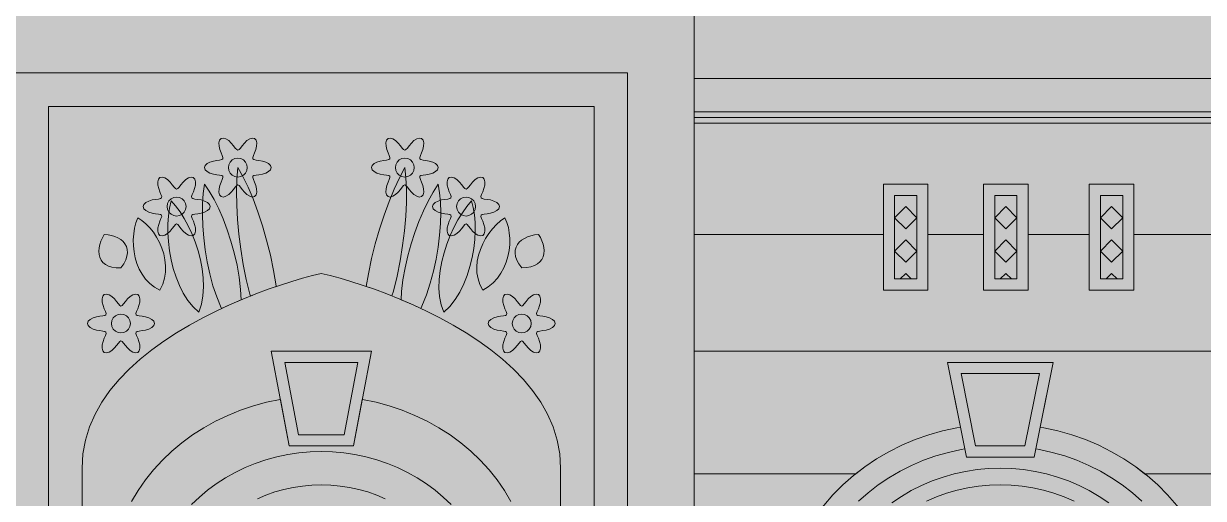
# Model space of a CAD drawing. Extents: x -18 to 1006, y -14 to 799.
# Drawn here: x 593.5 to 805.5, y 151.6 to 236.9 of the extents above; entities that cross this region are included whole.
import ezdxf

# ---------------------------------------------------------------- set-up
doc = ezdxf.new("R2010")
doc.units = 0
for name, color, linetype, lineweight, true_color in [('00_WHITE_BACKGROUND', 7, 'Continuous', 18, 0xffffff), ('01_STRUCTURE', 7, 'Continuous', 18, 0x000000), ('02_CORNICES', 7, 'Continuous', 18, 0x000000), ('03_FRAMES_DOORS', 7, 'Continuous', 18, 0x000000), ('04_GLAZING_SHUTTERS', 7, 'Continuous', 18, 0x000000), ('05_STONE_JOINTS', 7, 'Continuous', 18, 0x000000), ('06_ORNAMENT', 7, 'Continuous', 18, 0x000000)]:
    doc.layers.add(name, color=color, linetype=linetype, lineweight=lineweight, true_color=true_color)

msp = doc.modelspace()

# ---------------------------------------------------------------- linework, layer by layer
at = {"layer": '00_WHITE_BACKGROUND', "color": 7, "lineweight": 18, "true_color": 0xffffff}
msp.add_solid([(-18, -14), (1006, -14), (-18, 799), (1006, 799)], dxfattribs=at)
at = {"layer": '01_STRUCTURE', "color": 7, "lineweight": 18, "true_color": 0x000000}
for points in [[(580, 242), (580, 24), (714, 24), (714, 242)], [(748, 189), (748, 208), (756, 208), (756, 189)], [(774, 189), (766, 189), (766, 208), (774, 208)], [(793, 208), (793, 189), (785, 189), (785, 208)], [(656, 178), (652.76, 161), (641.24, 161), (638, 178)]]:
    msp.add_lwpolyline(points, close=True, dxfattribs=at)
for points in [[(931, 219), (714, 219), (714, 48)], [(737.26587, 150.28943), (738.92641, 152.1914), (740.71573, 153.98721), (742.62617, 155.66918), (744.64954, 157.23009), (746.77719, 158.66326), (749, 159.96256), (751.30845, 161.12242), (753.69266, 162.13787), (756.14242, 163.00457), (758.64724, 163.71881), (761.19639, 164.27753), (761.83825, 164.37714), (759.5, 176), (778.5, 176), (776.16175, 164.37714), (776.80361, 164.27753), (779.35276, 163.71881), (781.85758, 163.00457), (784.30734, 162.13787), (786.69155, 161.12242), (789, 159.96256), (791.22281, 158.66326), (793.35046, 157.23009), (795.37383, 155.66918), (797.28427, 153.98721), (799.07359, 152.1914), (800.73413, 150.28943)]]:
    msp.add_lwpolyline(points, dxfattribs=at)
at = {"layer": '02_CORNICES', "color": 7, "lineweight": 18, "true_color": 0x000000}
for points in [[(935, 221), (941, 229), (942, 243), (698, 243), (698, 242), (714, 242), (714, 221)], [(940, 220), (940, 227), (714, 227), (714, 220)], [(640.41718, 176), (642.89482, 163), (651.10518, 163), (653.58282, 176)], [(759.5, 176), (778.5, 176), (775.08, 159), (762.92, 159)], [(761.94242, 174), (764.55772, 161), (773.44228, 161), (776.05758, 174)]]:
    msp.add_lwpolyline(points, close=True, dxfattribs=at)
at = {"layer": '03_FRAMES_DOORS', "color": 7, "lineweight": 18, "true_color": 0x000000}
for points in [[(592, 228), (592, 26), (702, 26), (702, 228)], [(598, 222), (598, 26), (696, 26), (696, 222)]]:
    msp.add_lwpolyline(points, close=True, dxfattribs=at)
for points in [[(690, 27), (690, 157), (689.84236, 159.57406), (689.38387, 162.04664), (688.64617, 164.41836), (687.65093, 166.68981), (686.41978, 168.86162), (684.97438, 170.93438), (683.33637, 172.9087), (681.52741, 174.78519), (679.56914, 176.56445), (677.48322, 178.24711), (675.29129, 179.83375), (673.015, 181.325), (670.676, 182.72146), (668.29595, 184.02373), (665.89648, 185.23242), (663.49926, 186.34815), (661.12592, 187.37151), (658.79813, 188.30313), (656.53751, 189.14359), (654.36574, 189.89352), (652.30445, 190.55352), (650.3753, 191.12419), (648.59993, 191.60615), (647, 192), (645.40007, 191.60615), (643.6247, 191.12419), (641.69555, 190.55352), (639.63426, 189.89352), (637.46249, 189.14359), (635.20187, 188.30313), (632.87408, 187.37151), (630.50074, 186.34815), (628.10352, 185.23242), (625.70405, 184.02373), (623.324, 182.72146), (620.985, 181.325), (618.70871, 179.83375), (616.51678, 178.24711), (614.43086, 176.56445), (612.47259, 174.78519), (610.66363, 172.9087), (609.02562, 170.93438), (607.58022, 168.86162), (606.34907, 166.68981), (605.35383, 164.41836), (604.61613, 162.04664), (604.15764, 159.57406), (604, 157), (604, 27)], [(681.08116, 151.03782), (679.90897, 153), (678.59585, 154.88939), (677.14743, 156.69789), (675.56991, 158.41776), (673.87006, 160.04163), (672.05514, 161.56255), (670.13293, 162.97401), (668.11167, 164.26997), (666, 165.44486), (663.80697, 166.49367), (661.54197, 167.4119), (659.2147, 168.19562), (656.83512, 168.84148), (654.41343, 169.3467), (654.3525, 169.3557), (652.76, 161), (641.24, 161), (639.6475, 169.3557), (639.58657, 169.3467), (637.16488, 168.84148), (634.7853, 168.19562), (632.45803, 167.4119), (630.19303, 166.49367), (628, 165.44486), (625.88833, 164.26997), (623.86707, 162.97401), (621.94486, 161.56255), (620.12994, 160.04163), (618.43009, 158.41776), (616.85257, 156.69789), (615.40415, 154.88939), (614.09103, 153), (612.91884, 151.03782)], [(800.73413, 150.28943), (799.07359, 152.1914), (797.28427, 153.98721), (795.37383, 155.66918), (793.35046, 157.23009), (791.22281, 158.66326), (789, 159.96256), (786.69155, 161.12242), (784.30734, 162.13787), (781.85758, 163.00457), (779.35276, 163.71881), (776.80361, 164.27753), (776.16175, 164.37714), (775.08, 159), (762.92, 159), (761.83825, 164.37714), (761.19639, 164.27753), (758.64724, 163.71881), (756.14242, 163.00457), (753.69266, 162.13787), (751.30845, 161.12242), (749, 159.96256), (746.77719, 158.66326), (744.64954, 157.23009), (742.62617, 155.66918), (740.71573, 153.98721), (738.92641, 152.1914), (737.26587, 150.28943)], [(623.69297, 150.46168), (625.07969, 151.79899), (626.56028, 153.05151), (628.1284, 154.21389), (629.77732, 155.28115), (631.5, 156.24871), (633.28905, 157.11244), (635.13681, 157.86863), (637.03538, 158.51404), (638.97661, 159.04592), (640.9522, 159.46199), (642.95369, 159.76046), (644.9725, 159.94005), (647, 160), (649.0275, 159.94005), (651.04631, 159.76046), (653.0478, 159.46199), (655.02339, 159.04592), (656.96462, 158.51404), (658.86319, 157.86863), (660.71095, 157.11244), (662.5, 156.24871), (664.22268, 155.28115), (665.8716, 154.21389), (667.43972, 153.05151), (668.92031, 151.79899), (670.30703, 150.46168)], [(794.45584, 151.08849), (792.73645, 152.60226), (790.91541, 154.00708), (789.00053, 155.29693), (787, 156.4663), (784.92239, 157.51017), (782.7766, 158.42408), (780.57182, 159.20412), (778.31749, 159.84693), (776.02325, 160.34977), (775.37188, 160.45086), (775.08, 159), (762.92, 159), (762.62812, 160.45086), (761.97675, 160.34977), (759.68251, 159.84693), (757.42818, 159.20412), (755.2234, 158.42408), (753.07761, 157.51017), (751, 156.4663), (748.99947, 155.29693), (747.08459, 154.00708), (745.26355, 152.60226), (743.54416, 151.08849)], [(749.51963, 150.78407), (751.22175, 151.93061), (753, 152.97004), (754.84676, 153.89793), (756.75413, 154.7103), (758.71394, 155.40366), (760.71779, 155.97505), (762.75711, 156.42202), (764.82316, 156.74266), (766.9071, 156.9356), (769, 157), (771.0929, 156.9356), (773.17684, 156.74266), (775.24289, 156.42202), (777.28221, 155.97505), (779.28606, 155.40366), (781.24587, 154.7103), (783.15324, 153.89793), (785, 152.97004), (786.77825, 151.93061), (788.48037, 150.78407)], [(635.50049, 151.52495), (637.05023, 152.17311), (638.64257, 152.72632), (640.2707, 153.18222), (641.92765, 153.53885), (643.60632, 153.79468), (645.29952, 153.94861), (647, 154), (648.70048, 153.94861), (650.39368, 153.79468), (652.07235, 153.53885), (653.7293, 153.18222), (655.35743, 152.72632), (656.94977, 152.17311), (658.49951, 151.52495)]]:
    msp.add_lwpolyline(points, dxfattribs=at)
at = {"layer": '04_GLAZING_SHUTTERS', "color": 7, "lineweight": 18, "true_color": 0x000000}
for points in [[(754, 206), (754, 191), (750, 191), (750, 206)], [(772, 206), (772, 191), (768, 191), (768, 206)], [(791, 206), (791, 191), (787, 191), (787, 206)]]:
    msp.add_lwpolyline(points, close=True, dxfattribs=at)
msp.add_lwpolyline([(755.73134, 151.09181), (757.5195, 151.8534), (759.35682, 152.50343), (761.23543, 153.03911), (763.14729, 153.45814), (765.08421, 153.75875), (767.03791, 153.93962), (769, 154), (770.96209, 153.93962), (772.91579, 153.75875), (774.85271, 153.45814), (776.76457, 153.03911), (778.64318, 152.50343), (780.4805, 151.8534), (782.26866, 151.09181)], dxfattribs=at)
at = {"layer": '05_STONE_JOINTS', "color": 7, "lineweight": 18, "true_color": 0x000000}
for points in [[(931, 219), (714, 219), (714, 199), (748, 199), (748, 208), (756, 208), (756, 199), (766, 199), (766, 208), (774, 208), (774, 199), (785, 199), (785, 208), (793, 208), (793, 199), (838, 199)], [(838, 199), (793, 199), (793, 189), (785, 189), (785, 199), (774, 199), (774, 189), (766, 189), (766, 199), (756, 199), (756, 189), (748, 189), (748, 199), (714, 199), (714, 178), (931, 178)], [(931, 178), (714, 178), (714, 156), (743.05501, 156), (744.64954, 157.23009), (746.77719, 158.66326), (749, 159.96256), (751.30845, 161.12242), (753.69266, 162.13787), (756.14242, 163.00457), (758.64724, 163.71881), (761.19639, 164.27753), (761.83825, 164.37714), (759.5, 176), (778.5, 176), (776.16175, 164.37714), (776.80361, 164.27753), (779.35276, 163.71881), (781.85758, 163.00457), (784.30734, 162.13787), (786.69155, 161.12242), (789, 159.96256), (791.22281, 158.66326), (793.35046, 157.23009), (794.94499, 156), (831.05501, 156)]]:
    msp.add_lwpolyline(points, dxfattribs=at)
for points in [[(729.83422, 135), (730.36297, 137.1316), (731.12279, 139.48612), (732.04482, 141.7889), (733.12509, 144.03005), (734.35898, 146.2), (735.74122, 148.28944), (737.26587, 150.28943), (738.92641, 152.1914), (740.71573, 153.98721), (742.62617, 155.66918), (743.05501, 156), (714, 156), (714, 135)], [(795.37383, 155.66918), (797.28427, 153.98721), (799.07359, 152.1914), (800.73413, 150.28943), (802.25878, 148.28944), (803.64102, 146.2), (804.87491, 144.03005), (805.95518, 141.7889), (806.87721, 139.48612), (807.63703, 137.1316), (808.16578, 135), (817.83422, 135), (818.36297, 137.1316), (819.12279, 139.48612), (820.04482, 141.7889), (821.12509, 144.03005), (822.35898, 146.2), (823.74122, 148.28944), (825.26587, 150.28943), (826.92641, 152.1914), (828.71573, 153.98721), (830.62617, 155.66918), (831.05501, 156), (794.94499, 156)]]:
    msp.add_lwpolyline(points, close=True, dxfattribs=at)
at = {"layer": '06_ORNAMENT', "color": 7, "lineweight": 18, "true_color": 0x000000}
for points in [[(637.87777, 211.38525), (637.53051, 211.72811), (637.01286, 211.99712), (636.40462, 212.18021), (635.79618, 212.28863), (635.27217, 212.35538), (634.89655, 212.42842), (634.702, 212.56), (634.68533, 212.79428), (634.80987, 213.15609), (635.01408, 213.64328), (635.22441, 214.22441), (635.36996, 214.8427), (635.39581, 215.42551), (635.27252, 215.89768), (635, 216.19615), (634.60525, 216.28293), (634.1347, 216.15362), (633.6429, 215.83982), (633.18021, 215.40462), (632.7821, 214.93191), (632.46229, 214.51147), (632.21123, 214.2227), (632, 214.12), (631.78877, 214.2227), (631.53771, 214.51147), (631.2179, 214.93191), (630.81979, 215.40462), (630.3571, 215.83982), (629.8653, 216.15362), (629.39475, 216.28293), (629, 216.19615), (628.72748, 215.89768), (628.60419, 215.42551), (628.63004, 214.8427), (628.77559, 214.22441), (628.98592, 213.64328), (629.19013, 213.15609), (629.31467, 212.79428), (629.298, 212.56), (629.10345, 212.42842), (628.72783, 212.35538), (628.20382, 212.28863), (627.59538, 212.18021), (626.98714, 211.99712), (626.46949, 211.72811), (626.12223, 211.38525), (626, 211), (626.12223, 210.61475), (626.46949, 210.27189), (626.98714, 210.00288), (627.59538, 209.81979), (628.20382, 209.71137), (628.72783, 209.64462), (629.10345, 209.57158), (629.298, 209.44), (629.31467, 209.20572), (629.19013, 208.84391), (628.98592, 208.35672), (628.77559, 207.77559), (628.63004, 207.1573), (628.60419, 206.57449), (628.72748, 206.10232), (629, 205.80385), (629.39475, 205.71707), (629.8653, 205.84638), (630.3571, 206.16018), (630.81979, 206.59538), (631.2179, 207.06809), (631.53771, 207.48853), (631.78877, 207.7773), (632, 207.88), (632.21123, 207.7773), (632.46229, 207.48853), (632.7821, 207.06809), (633.18021, 206.59538), (633.6429, 206.16018), (634.1347, 205.84638), (634.60525, 205.71707), (635, 205.80385), (635.27252, 206.10232), (635.39581, 206.57449), (635.36996, 207.1573), (635.22441, 207.77559), (635.01408, 208.35672), (634.80987, 208.84391), (634.68533, 209.20572), (634.702, 209.44), (634.89655, 209.57158), (635.27217, 209.64462), (635.79618, 209.71137), (636.40462, 209.81979), (637.01286, 210.00288), (637.53051, 210.27189), (637.87777, 210.61475), (638, 211)], [(667.87777, 211.38525), (667.53051, 211.72811), (667.01286, 211.99712), (666.40462, 212.18021), (665.79618, 212.28863), (665.27217, 212.35538), (664.89655, 212.42842), (664.702, 212.56), (664.68533, 212.79428), (664.80987, 213.15609), (665.01408, 213.64328), (665.22441, 214.22441), (665.36996, 214.8427), (665.39581, 215.42551), (665.27252, 215.89768), (665, 216.19615), (664.60525, 216.28293), (664.1347, 216.15362), (663.6429, 215.83982), (663.18021, 215.40462), (662.7821, 214.93191), (662.46229, 214.51147), (662.21123, 214.2227), (662, 214.12), (661.78877, 214.2227), (661.53771, 214.51147), (661.2179, 214.93191), (660.81979, 215.40462), (660.3571, 215.83982), (659.8653, 216.15362), (659.39475, 216.28293), (659, 216.19615), (658.72748, 215.89768), (658.60419, 215.42551), (658.63004, 214.8427), (658.77559, 214.22441), (658.98592, 213.64328), (659.19013, 213.15609), (659.31467, 212.79428), (659.298, 212.56), (659.10345, 212.42842), (658.72783, 212.35538), (658.20382, 212.28863), (657.59538, 212.18021), (656.98714, 211.99712), (656.46949, 211.72811), (656.12223, 211.38525), (656, 211), (656.12223, 210.61475), (656.46949, 210.27189), (656.98714, 210.00288), (657.59538, 209.81979), (658.20382, 209.71137), (658.72783, 209.64462), (659.10345, 209.57158), (659.298, 209.44), (659.31467, 209.20572), (659.19013, 208.84391), (658.98592, 208.35672), (658.77559, 207.77559), (658.63004, 207.1573), (658.60419, 206.57449), (658.72748, 206.10232), (659, 205.80385), (659.39475, 205.71707), (659.8653, 205.84638), (660.3571, 206.16018), (660.81979, 206.59538), (661.2179, 207.06809), (661.53771, 207.48853), (661.78877, 207.7773), (662, 207.88), (662.21123, 207.7773), (662.46229, 207.48853), (662.7821, 207.06809), (663.18021, 206.59538), (663.6429, 206.16018), (664.1347, 205.84638), (664.60525, 205.71707), (665, 205.80385), (665.27252, 206.10232), (665.39581, 206.57449), (665.36996, 207.1573), (665.22441, 207.77559), (665.01408, 208.35672), (664.80987, 208.84391), (664.68533, 209.20572), (664.702, 209.44), (664.89655, 209.57158), (665.27217, 209.64462), (665.79618, 209.71137), (666.40462, 209.81979), (667.01286, 210.00288), (667.53051, 210.27189), (667.87777, 210.61475), (668, 211)], [(633.6168, 211.52533), (633.37533, 211.99923), (632.99923, 212.37533), (632.52533, 212.6168), (632, 212.7), (631.47467, 212.6168), (631.00077, 212.37533), (630.62467, 211.99923), (630.3832, 211.52533), (630.3, 211), (630.3832, 210.47467), (630.62467, 210.00077), (631.00077, 209.62467), (631.47467, 209.3832), (632, 209.3), (632.52533, 209.3832), (632.99923, 209.62467), (633.37533, 210.00077), (633.6168, 210.47467), (633.7, 211)], [(663.6168, 211.52533), (663.37533, 211.99923), (662.99923, 212.37533), (662.52533, 212.6168), (662, 212.7), (661.47467, 212.6168), (661.00077, 212.37533), (660.62467, 211.99923), (660.3832, 211.52533), (660.3, 211), (660.3832, 210.47467), (660.62467, 210.00077), (661.00077, 209.62467), (661.47467, 209.3832), (662, 209.3), (662.52533, 209.3832), (662.99923, 209.62467), (663.37533, 210.00077), (663.6168, 210.47467), (663.7, 211)], [(638.87953, 189.78388), (638.41526, 192.53986), (637.84012, 195.27921), (637.16945, 197.96636), (636.41864, 200.5657), (635.60304, 203.04166), (634.73801, 205.35866), (633.83892, 207.4811), (632.92113, 209.37341), (632, 211), (631.83711, 208.94371), (631.77414, 206.68403), (631.81161, 204.25748), (631.95002, 201.70061), (632.18991, 199.04993), (632.53177, 196.34198), (632.97613, 193.61329), (633.52351, 190.90037), (634.17442, 188.23978), (634.2658, 187.9285), (635.20187, 188.30313), (637.46249, 189.14359), (638.89741, 189.63908)], [(659.93923, 188.79178), (660.60139, 191.50702), (661.15512, 194.25079), (661.60047, 196.98431), (661.93752, 199.66885), (662.1663, 202.26562), (662.28689, 204.73589), (662.29933, 207.04088), (662.20368, 209.14184), (662, 211), (661.03808, 209.17529), (660.08761, 207.12425), (659.1635, 204.88026), (658.28064, 202.47665), (657.45394, 199.94679), (656.6983, 197.32402), (656.02863, 194.64171), (655.45984, 191.93321), (655.07661, 189.64805), (656.53751, 189.14359), (658.79813, 188.30313), (659.6928, 187.94506)], [(626.87777, 204.38525), (626.53051, 204.72811), (626.01286, 204.99712), (625.40462, 205.18021), (624.79618, 205.28863), (624.27217, 205.35538), (623.89655, 205.42842), (623.702, 205.56), (623.68533, 205.79428), (623.80987, 206.15609), (624.01408, 206.64328), (624.22441, 207.22441), (624.36996, 207.8427), (624.39581, 208.42551), (624.27252, 208.89768), (624, 209.19615), (623.60525, 209.28293), (623.1347, 209.15362), (622.6429, 208.83982), (622.18021, 208.40462), (621.7821, 207.93191), (621.46229, 207.51147), (621.21123, 207.2227), (621, 207.12), (620.78877, 207.2227), (620.53771, 207.51147), (620.2179, 207.93191), (619.81979, 208.40462), (619.3571, 208.83982), (618.8653, 209.15362), (618.39475, 209.28293), (618, 209.19615), (617.72748, 208.89768), (617.60419, 208.42551), (617.63004, 207.8427), (617.77559, 207.22441), (617.98592, 206.64328), (618.19013, 206.15609), (618.31467, 205.79428), (618.298, 205.56), (618.10345, 205.42842), (617.72783, 205.35538), (617.20382, 205.28863), (616.59538, 205.18021), (615.98714, 204.99712), (615.46949, 204.72811), (615.12223, 204.38525), (615, 204), (615.12223, 203.61475), (615.46949, 203.27189), (615.98714, 203.00288), (616.59538, 202.81979), (617.20382, 202.71137), (617.72783, 202.64462), (618.10345, 202.57158), (618.298, 202.44), (618.31467, 202.20572), (618.19013, 201.84391), (617.98592, 201.35672), (617.77559, 200.77559), (617.63004, 200.1573), (617.60419, 199.57449), (617.72748, 199.10232), (618, 198.80385), (618.39475, 198.71707), (618.8653, 198.84638), (619.3571, 199.16018), (619.81979, 199.59538), (620.2179, 200.06809), (620.53771, 200.48853), (620.78877, 200.7773), (621, 200.88), (621.21123, 200.7773), (621.46229, 200.48853), (621.7821, 200.06809), (622.18021, 199.59538), (622.6429, 199.16018), (623.1347, 198.84638), (623.60525, 198.71707), (624, 198.80385), (624.27252, 199.10232), (624.39581, 199.57449), (624.36996, 200.1573), (624.22441, 200.77559), (624.01408, 201.35672), (623.80987, 201.84391), (623.68533, 202.20572), (623.702, 202.44), (623.89655, 202.57158), (624.27217, 202.64462), (624.79618, 202.71137), (625.40462, 202.81979), (626.01286, 203.00288), (626.53051, 203.27189), (626.87777, 203.61475), (627, 204)], [(632.49245, 189.10555), (632.23289, 191.29161), (631.84875, 193.48592), (631.35428, 195.66067), (630.76371, 197.78805), (630.09129, 199.84024), (629.35126, 201.78943), (628.55788, 203.60781), (627.72538, 205.26758), (626.868, 206.74091), (626, 208), (625.78192, 206.33445), (625.65725, 204.51062), (625.62751, 202.55795), (625.69422, 200.50591), (625.85889, 198.38394), (626.12306, 196.22152), (626.48822, 194.04808), (626.95591, 191.89309), (627.52764, 189.78599), (628.20492, 187.75626), (628.98928, 185.83334), (629.06578, 185.68028), (630.50074, 186.34815), (632.59655, 187.25185)], [(665.07782, 186.13532), (665.87904, 188.1341), (666.56978, 190.22435), (667.15114, 192.37483), (667.62428, 194.55433), (667.9903, 196.7316), (668.25033, 198.87543), (668.40549, 200.95459), (668.45692, 202.93786), (668.40573, 204.794), (668.25305, 206.49179), (668, 208), (667.09703, 206.58357), (666.21165, 204.98419), (665.3577, 203.2279), (664.54903, 201.34074), (663.79949, 199.34875), (663.12294, 197.27796), (662.53322, 195.15442), (662.04419, 193.00417), (661.66969, 190.85325), (661.42358, 188.7277), (661.35081, 187.27455), (663.49926, 186.34815), (664.87079, 185.70981)], [(678.87777, 204.38525), (678.53051, 204.72811), (678.01286, 204.99712), (677.40462, 205.18021), (676.79618, 205.28863), (676.27217, 205.35538), (675.89655, 205.42842), (675.702, 205.56), (675.68533, 205.79428), (675.80987, 206.15609), (676.01408, 206.64328), (676.22441, 207.22441), (676.36996, 207.8427), (676.39581, 208.42551), (676.27252, 208.89768), (676, 209.19615), (675.60525, 209.28293), (675.1347, 209.15362), (674.6429, 208.83982), (674.18021, 208.40462), (673.7821, 207.93191), (673.46229, 207.51147), (673.21123, 207.2227), (673, 207.12), (672.78877, 207.2227), (672.53771, 207.51147), (672.2179, 207.93191), (671.81979, 208.40462), (671.3571, 208.83982), (670.8653, 209.15362), (670.39475, 209.28293), (670, 209.19615), (669.72748, 208.89768), (669.60419, 208.42551), (669.63004, 207.8427), (669.77559, 207.22441), (669.98592, 206.64328), (670.19013, 206.15609), (670.31467, 205.79428), (670.298, 205.56), (670.10345, 205.42842), (669.72783, 205.35538), (669.20382, 205.28863), (668.59538, 205.18021), (667.98714, 204.99712), (667.46949, 204.72811), (667.12223, 204.38525), (667, 204), (667.12223, 203.61475), (667.46949, 203.27189), (667.98714, 203.00288), (668.59538, 202.81979), (669.20382, 202.71137), (669.72783, 202.64462), (670.10345, 202.57158), (670.298, 202.44), (670.31467, 202.20572), (670.19013, 201.84391), (669.98592, 201.35672), (669.77559, 200.77559), (669.63004, 200.1573), (669.60419, 199.57449), (669.72748, 199.10232), (670, 198.80385), (670.39475, 198.71707), (670.8653, 198.84638), (671.3571, 199.16018), (671.81979, 199.59538), (672.2179, 200.06809), (672.53771, 200.48853), (672.78877, 200.7773), (673, 200.88), (673.21123, 200.7773), (673.46229, 200.48853), (673.7821, 200.06809), (674.18021, 199.59538), (674.6429, 199.16018), (675.1347, 198.84638), (675.60525, 198.71707), (676, 198.80385), (676.27252, 199.10232), (676.39581, 199.57449), (676.36996, 200.1573), (676.22441, 200.77559), (676.01408, 201.35672), (675.80987, 201.84391), (675.68533, 202.20572), (675.702, 202.44), (675.89655, 202.57158), (676.27217, 202.64462), (676.79618, 202.71137), (677.40462, 202.81979), (678.01286, 203.00288), (678.53051, 203.27189), (678.87777, 203.61475), (679, 204)], [(622.6168, 204.52533), (622.37533, 204.99923), (621.99923, 205.37533), (621.52533, 205.6168), (621, 205.7), (620.47467, 205.6168), (620.00077, 205.37533), (619.62467, 204.99923), (619.3832, 204.52533), (619.3, 204), (619.3832, 203.47467), (619.62467, 203.00077), (620.00077, 202.62467), (620.47467, 202.3832), (621, 202.3), (621.52533, 202.3832), (621.99923, 202.62467), (622.37533, 203.00077), (622.6168, 203.47467), (622.7, 204)], [(674.6168, 204.52533), (674.37533, 204.99923), (673.99923, 205.37533), (673.52533, 205.6168), (673, 205.7), (672.47467, 205.6168), (672.00077, 205.37533), (671.62467, 204.99923), (671.3832, 204.52533), (671.3, 204), (671.3832, 203.47467), (671.62467, 203.00077), (672.00077, 202.62467), (672.47467, 202.3832), (673, 202.3), (673.52533, 202.3832), (673.99923, 202.62467), (674.37533, 203.00077), (674.6168, 203.47467), (674.7, 204)], [(625.43968, 186.4526), (625.70436, 187.98134), (625.80715, 189.56625), (625.76114, 191.18737), (625.57943, 192.82475), (625.27514, 194.45844), (624.86136, 196.06847), (624.3512, 197.63489), (623.75777, 199.13774), (623.09415, 200.55707), (622.37346, 201.87291), (621.60881, 203.06532), (620.81329, 204.11434), (620, 205), (619.72831, 203.71926), (619.54338, 202.32593), (619.44769, 200.84247), (619.44375, 199.29133), (619.53405, 197.69499), (619.7211, 196.0759), (620.00739, 194.45653), (620.39541, 192.85935), (620.88768, 191.30681), (621.48668, 189.82138), (622.19491, 188.42552), (623.01488, 187.14169), (623.94907, 185.99237), (625, 185)], [(670.07153, 186.0748), (671.02448, 187.29913), (671.86101, 188.64921), (672.58329, 190.10126), (673.1935, 191.63152), (673.6938, 193.2162), (674.08636, 194.83153), (674.37336, 196.45374), (674.55696, 198.05906), (674.63934, 199.62369), (674.62266, 201.12388), (674.5091, 202.53584), (674.30082, 203.83581), (674, 205), (673.15758, 203.99779), (672.33871, 202.85541), (671.55618, 201.5915), (670.82276, 200.2247), (670.15122, 198.77367), (669.55434, 197.25704), (669.04489, 195.69347), (668.63565, 194.10158), (668.33939, 192.50004), (668.16889, 190.90749), (668.13693, 189.34256), (668.25628, 187.8239), (668.53971, 186.37017), (669, 185)], [(752, 204), (750, 202), (752, 200), (754, 202)], [(770, 204), (768, 202), (770, 200), (772, 202)], [(789, 204), (787, 202), (789, 200), (791, 202)], [(618.49168, 190.05046), (618.81617, 191.12976), (618.98538, 192.226), (619.01119, 193.32728), (618.90551, 194.42171), (618.68022, 195.49739), (618.34724, 196.54242), (617.91844, 197.5449), (617.40574, 198.49293), (616.82103, 199.37463), (616.17621, 200.17808), (615.48316, 200.89139), (614.75379, 201.50266), (614, 202), (613.67949, 201.08918), (613.43859, 200.11293), (613.28072, 199.08692), (613.20929, 198.02683), (613.22771, 196.94834), (613.3394, 195.86711), (613.54776, 194.79883), (613.85622, 193.75917), (614.26818, 192.7638), (614.78706, 191.8284), (615.41627, 190.96865), (616.15922, 190.20021), (617.01933, 189.53877), (618, 189)], [(676.99716, 189.59235), (677.87227, 190.30255), (678.62847, 191.11405), (679.26892, 192.01033), (679.79676, 192.97486), (680.21515, 193.99112), (680.52724, 195.04258), (680.73617, 196.11271), (680.8451, 197.18498), (680.85718, 198.24287), (680.77556, 199.26984), (680.60339, 200.24937), (680.34382, 201.16493), (680, 202), (679.2229, 201.42691), (678.47486, 200.75494), (677.76751, 199.99516), (677.1125, 199.15859), (676.52144, 198.25629), (676.00599, 197.2993), (675.57776, 196.29867), (675.24841, 195.26544), (675.02955, 194.21065), (674.93283, 193.14536), (674.96988, 192.0806), (675.15234, 191.02743), (675.49183, 189.99688), (676, 189)], [(611.50708, 193.72743), (611.8619, 194.42104), (612.07478, 195.07779), (612.15604, 195.69464), (612.11599, 196.26855), (611.96497, 196.79648), (611.71329, 197.27539), (611.37127, 197.70225), (610.94923, 198.07402), (610.4575, 198.38764), (609.90639, 198.64009), (609.30622, 198.82833), (608.66732, 198.94931), (608, 199), (607.65764, 198.40077), (607.38509, 197.78905), (607.18631, 197.17452), (607.06524, 196.56688), (607.02586, 195.9758), (607.07211, 195.41098), (607.20796, 194.88211), (607.43736, 194.39886), (607.76427, 193.97092), (608.19265, 193.60799), (608.72646, 193.31974), (609.36965, 193.11587), (610.12617, 193.00606), (611, 193)], [(683.88619, 193.03079), (684.65397, 193.1631), (685.3071, 193.38685), (685.84933, 193.69195), (686.28443, 194.06833), (686.61617, 194.50591), (686.84829, 194.99461), (686.98456, 195.52434), (687.02875, 196.08502), (686.98461, 196.66659), (686.85591, 197.25895), (686.6464, 197.85202), (686.35984, 198.43573), (686, 199), (685.3152, 198.91435), (684.66229, 198.76536), (684.0514, 198.55567), (683.49265, 198.28793), (682.99616, 197.96479), (682.57205, 197.5889), (682.23046, 197.16289), (681.9815, 196.68942), (681.8353, 196.17113), (681.80198, 195.61067), (681.89167, 195.01068), (682.11448, 194.37381), (682.48055, 193.7027), (683, 193)], [(752, 198), (750, 196), (752, 194), (754, 196)], [(770, 198), (768, 196), (770, 194), (772, 196)], [(789, 198), (787, 196), (789, 194), (791, 196)], [(752, 192), (751, 191), (753, 191)], [(770, 192), (769, 191), (771, 191)], [(789, 192), (788, 191), (790, 191)], [(616.87777, 183.38525), (616.53051, 183.72811), (616.01286, 183.99712), (615.40462, 184.18021), (614.79618, 184.28863), (614.27217, 184.35538), (613.89655, 184.42842), (613.702, 184.56), (613.68533, 184.79428), (613.80987, 185.15609), (614.01408, 185.64328), (614.22441, 186.22441), (614.36996, 186.8427), (614.39581, 187.42551), (614.27252, 187.89768), (614, 188.19615), (613.60525, 188.28293), (613.1347, 188.15362), (612.6429, 187.83982), (612.18021, 187.40462), (611.7821, 186.93191), (611.46229, 186.51147), (611.21123, 186.2227), (611, 186.12), (610.78877, 186.2227), (610.53771, 186.51147), (610.2179, 186.93191), (609.81979, 187.40462), (609.3571, 187.83982), (608.8653, 188.15362), (608.39475, 188.28293), (608, 188.19615), (607.72748, 187.89768), (607.60419, 187.42551), (607.63004, 186.8427), (607.77559, 186.22441), (607.98592, 185.64328), (608.19013, 185.15609), (608.31467, 184.79428), (608.298, 184.56), (608.10345, 184.42842), (607.72783, 184.35538), (607.20382, 184.28863), (606.59538, 184.18021), (605.98714, 183.99712), (605.46949, 183.72811), (605.12223, 183.38525), (605, 183), (605.12223, 182.61475), (605.46949, 182.27189), (605.98714, 182.00288), (606.59538, 181.81979), (607.20382, 181.71137), (607.72783, 181.64462), (608.10345, 181.57158), (608.298, 181.44), (608.31467, 181.20572), (608.19013, 180.84391), (607.98592, 180.35672), (607.77559, 179.77559), (607.63004, 179.1573), (607.60419, 178.57449), (607.72748, 178.10232), (608, 177.80385), (608.39475, 177.71707), (608.8653, 177.84638), (609.3571, 178.16018), (609.81979, 178.59538), (610.2179, 179.06809), (610.53771, 179.48853), (610.78877, 179.7773), (611, 179.88), (611.21123, 179.7773), (611.46229, 179.48853), (611.7821, 179.06809), (612.18021, 178.59538), (612.6429, 178.16018), (613.1347, 177.84638), (613.60525, 177.71707), (614, 177.80385), (614.27252, 178.10232), (614.39581, 178.57449), (614.36996, 179.1573), (614.22441, 179.77559), (614.01408, 180.35672), (613.80987, 180.84391), (613.68533, 181.20572), (613.702, 181.44), (613.89655, 181.57158), (614.27217, 181.64462), (614.79618, 181.71137), (615.40462, 181.81979), (616.01286, 182.00288), (616.53051, 182.27189), (616.87777, 182.61475), (617, 183)], [(688.87777, 183.38525), (688.53051, 183.72811), (688.01286, 183.99712), (687.40462, 184.18021), (686.79618, 184.28863), (686.27217, 184.35538), (685.89655, 184.42842), (685.702, 184.56), (685.68533, 184.79428), (685.80987, 185.15609), (686.01408, 185.64328), (686.22441, 186.22441), (686.36996, 186.8427), (686.39581, 187.42551), (686.27252, 187.89768), (686, 188.19615), (685.60525, 188.28293), (685.1347, 188.15362), (684.6429, 187.83982), (684.18021, 187.40462), (683.7821, 186.93191), (683.46229, 186.51147), (683.21123, 186.2227), (683, 186.12), (682.78877, 186.2227), (682.53771, 186.51147), (682.2179, 186.93191), (681.81979, 187.40462), (681.3571, 187.83982), (680.8653, 188.15362), (680.39475, 188.28293), (680, 188.19615), (679.72748, 187.89768), (679.60419, 187.42551), (679.63004, 186.8427), (679.77559, 186.22441), (679.98592, 185.64328), (680.19013, 185.15609), (680.31467, 184.79428), (680.298, 184.56), (680.10345, 184.42842), (679.72783, 184.35538), (679.20382, 184.28863), (678.59538, 184.18021), (677.98714, 183.99712), (677.46949, 183.72811), (677.12223, 183.38525), (677, 183), (677.12223, 182.61475), (677.46949, 182.27189), (677.98714, 182.00288), (678.59538, 181.81979), (679.20382, 181.71137), (679.72783, 181.64462), (680.10345, 181.57158), (680.298, 181.44), (680.31467, 181.20572), (680.19013, 180.84391), (679.98592, 180.35672), (679.77559, 179.77559), (679.63004, 179.1573), (679.60419, 178.57449), (679.72748, 178.10232), (680, 177.80385), (680.39475, 177.71707), (680.8653, 177.84638), (681.3571, 178.16018), (681.81979, 178.59538), (682.2179, 179.06809), (682.53771, 179.48853), (682.78877, 179.7773), (683, 179.88), (683.21123, 179.7773), (683.46229, 179.48853), (683.7821, 179.06809), (684.18021, 178.59538), (684.6429, 178.16018), (685.1347, 177.84638), (685.60525, 177.71707), (686, 177.80385), (686.27252, 178.10232), (686.39581, 178.57449), (686.36996, 179.1573), (686.22441, 179.77559), (686.01408, 180.35672), (685.80987, 180.84391), (685.68533, 181.20572), (685.702, 181.44), (685.89655, 181.57158), (686.27217, 181.64462), (686.79618, 181.71137), (687.40462, 181.81979), (688.01286, 182.00288), (688.53051, 182.27189), (688.87777, 182.61475), (689, 183)], [(612.6168, 183.52533), (612.37533, 183.99923), (611.99923, 184.37533), (611.52533, 184.6168), (611, 184.7), (610.47467, 184.6168), (610.00077, 184.37533), (609.62467, 183.99923), (609.3832, 183.52533), (609.3, 183), (609.3832, 182.47467), (609.62467, 182.00077), (610.00077, 181.62467), (610.47467, 181.3832), (611, 181.3), (611.52533, 181.3832), (611.99923, 181.62467), (612.37533, 182.00077), (612.6168, 182.47467), (612.7, 183)], [(684.6168, 183.52533), (684.37533, 183.99923), (683.99923, 184.37533), (683.52533, 184.6168), (683, 184.7), (682.47467, 184.6168), (682.00077, 184.37533), (681.62467, 183.99923), (681.3832, 183.52533), (681.3, 183), (681.3832, 182.47467), (681.62467, 182.00077), (682.00077, 181.62467), (682.47467, 181.3832), (683, 181.3), (683.52533, 181.3832), (683.99923, 181.62467), (684.37533, 182.00077), (684.6168, 182.47467), (684.7, 183)]]:
    msp.add_lwpolyline(points, close=True, dxfattribs=at)

doc.saveas('drawing.dxf')
